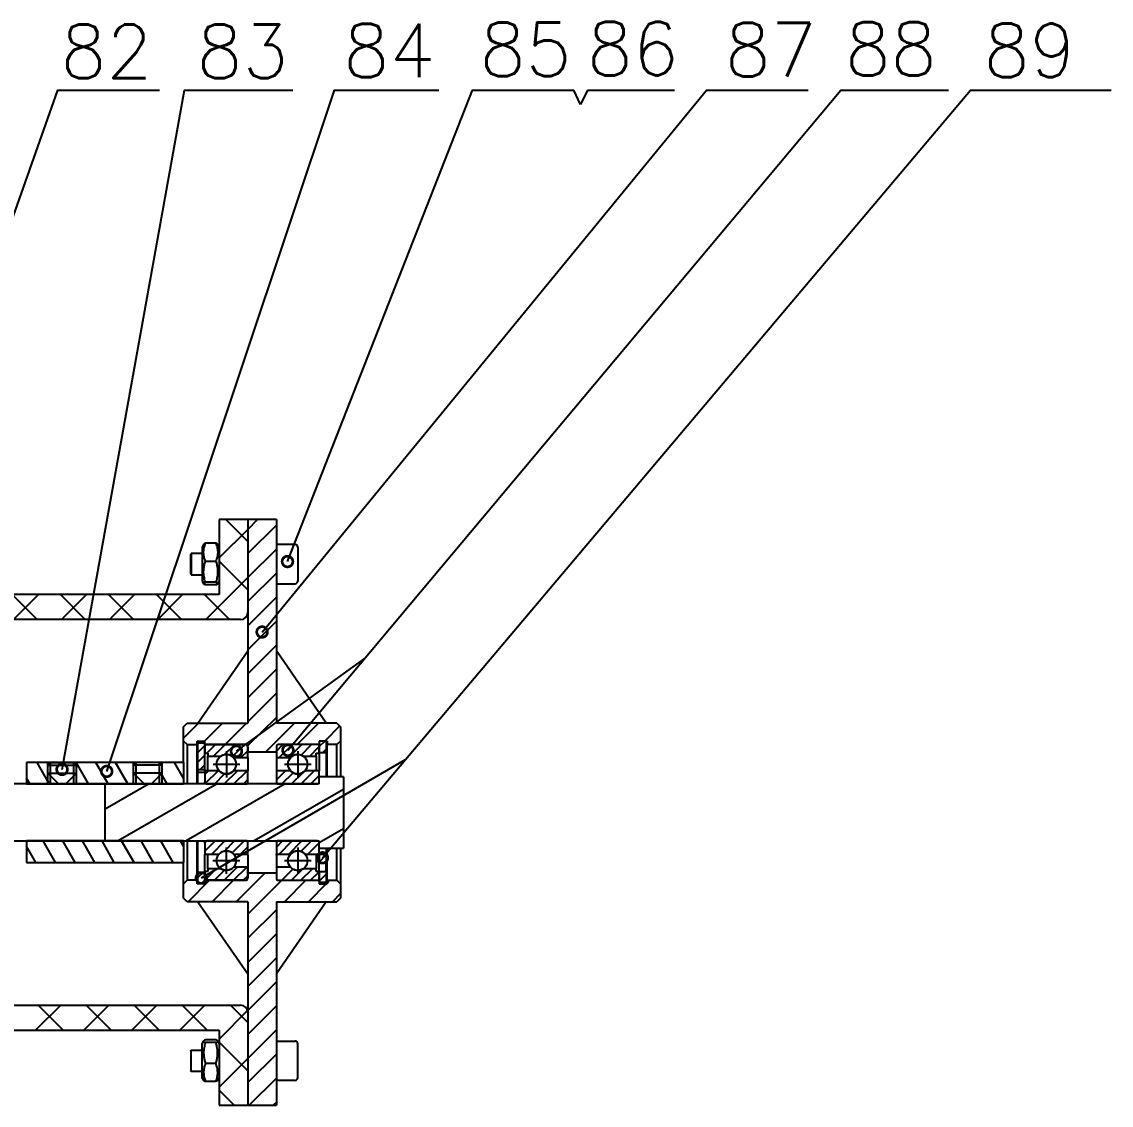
# Model space of a CAD drawing. Header units: millimetres. Extents: x 56 to 1245, y 45 to 886.
# Drawn here: x 717 to 818.8, y 613.9 to 715.1 of the extents above; entities that cross this region are included whole.
import ezdxf
from ezdxf.enums import TextEntityAlignment as Align

# ---------------------------------------------------------------- set-up
doc = ezdxf.new("R2010")
doc.units = ezdxf.units.MM
doc.layers.get('0').update_dxf_attribs({"color": 3})
doc.styles.get("Standard").update_dxf_attribs({"font": 'txt', "bigfont": 'gbcbig.shx'})

# ---------------------------------------------------------------- blocks, each defined once
blk = doc.blocks.new('_DotSmall')
at = {"color": 0, "linetype": 'ByBlock', "const_width": 0.5}
blk.add_lwpolyline([(-0.0625, 0, 1), (0.0625, 0, 1)], format="xyb", close=True, dxfattribs=at)

msp = doc.modelspace()

# ---------------------------------------------------------------- linework, layer by layer
at = {"layer": 'Defpoints', "lineweight": -3}
for p, q in [((769.21, 707.35), (768.6, 708.69)), ((769.88, 708.69), (769.21, 707.35)), ((769.88, 708.69), (777.99, 708.69)), ((736.15, 646.97), (736.15, 644.51)), ((738.15, 647.39), (738.15, 646.88)), ((740.82, 647.39), (740.82, 646.88)), ((742.81, 646.97), (742.81, 644.51)), ((738.15, 646.37), (738.15, 645.15)), ((740.82, 646.37), (740.82, 645.15)), ((719.74, 645.93), (719.48, 645.67)), ((719.48, 643.93), (719.48, 645.92)), ((719.48, 645.67), (722.15, 645.67)), ((719.48, 644.93), (719.48, 645.67)), ((719.72, 645.91), (719.72, 645.92)), ((719.74, 644.67), (719.74, 645.93)), ((719.74, 645.93), (721.9, 645.93)), ((721.9, 644.67), (721.9, 645.93)), ((721.9, 645.93), (722.15, 645.67)), ((721.92, 645.91), (721.92, 645.92)), ((722.15, 643.93), (722.15, 645.92)), ((722.15, 644.93), (722.15, 645.67)), ((727.74, 645.93), (727.48, 645.67)), ((727.48, 643.93), (727.48, 645.92)), ((730.15, 645.67), (727.48, 645.67)), ((727.48, 644.93), (727.48, 645.67)), ((727.72, 645.91), (727.72, 645.92)), ((727.74, 644.67), (727.74, 645.93)), ((729.9, 645.93), (727.74, 645.93)), ((729.9, 644.67), (729.9, 645.93)), ((729.9, 645.93), (730.15, 645.67)), ((729.92, 645.91), (729.92, 645.92)), ((730.15, 643.93), (730.15, 645.92)), ((730.15, 644.93), (730.15, 645.67)), ((734.91, 645.76), (737.41, 645.76)), ((741.57, 645.76), (744.07, 645.76)), ((719.48, 644.93), (720.49, 643.92)), ((719.48, 644.93), (722.15, 644.93)), ((719.72, 643.93), (719.72, 644.69)), ((720.49, 643.92), (721.15, 643.92)), ((722.15, 644.93), (721.15, 643.92)), ((721.92, 643.92), (721.92, 644.69)), ((730.15, 644.93), (727.48, 644.93)), ((727.48, 644.93), (728.49, 643.92)), ((727.72, 643.92), (727.72, 644.69)), ((729.15, 643.92), (728.49, 643.92)), ((730.15, 644.93), (729.15, 643.92)), ((729.92, 643.93), (729.92, 644.69)), ((747.09, 644.59), (747.09, 637.92)), ((736.14, 637.97), (736.14, 635.51)), ((742.81, 637.97), (742.81, 635.51)), ((734.9, 636.76), (737.4, 636.76)), ((741.57, 636.76), (744.07, 636.76)), ((738.15, 635.63), (738.15, 635.12)), ((740.82, 635.63), (740.82, 635.12))]:
    msp.add_line(p, q, dxfattribs=at)
at = {"layer": 'Defpoints', "linetype": 'Continuous', "lineweight": -3}
for p, q in [((738.15, 668.59), (735.48, 668.59)), ((735.48, 668.59), (735.48, 661.59)), ((738.15, 666.54), (736.1, 668.59)), ((740.82, 668.59), (738.15, 668.59)), ((738.15, 668.59), (738.15, 649.59)), ((738.15, 668.59), (738.15, 659.92)), ((739.07, 668.59), (738.15, 667.67)), ((740.82, 668.59), (740.82, 649.59)), ((738.15, 667.67), (735.48, 665.01)), ((740.82, 668.09), (738.15, 665.43)), ((735.18, 666.38), (734.19, 666.38)), ((732.88, 665.44), (732.82, 665.37)), ((732.82, 665.2), (732.82, 665.37)), ((733.88, 665.44), (732.88, 665.44)), ((732.88, 665.44), (732.88, 665.25)), ((734.04, 666.29), (733.88, 666.02)), ((733.88, 666.02), (733.88, 662.86)), ((735.48, 666.02), (735.33, 666.29)), ((740.82, 665.85), (738.15, 663.18)), ((742.57, 666.27), (740.82, 666.27)), ((742.82, 666.02), (742.82, 665.72)), ((742.82, 665.72), (742.82, 662.86)), ((732.82, 663.51), (732.82, 665.2)), ((732.88, 665.25), (732.88, 663.44)), ((735.18, 664.69), (734.19, 664.69)), ((738.15, 662.05), (735.48, 664.71)), ((732.82, 663.51), (732.88, 663.44)), ((732.88, 663.44), (733.88, 663.44)), ((740.82, 663.6), (738.15, 660.94)), ((733.88, 662.86), (734.04, 662.59)), ((735.18, 662.74), (734.19, 662.74)), ((735.18, 662.49), (734.19, 662.49)), ((738.15, 663.18), (734.23, 659.26)), ((735.33, 662.59), (735.48, 662.86)), ((740.82, 662.61), (742.57, 662.61)), ((735.48, 661.59), (672.15, 661.59)), ((718.49, 659.26), (716.16, 661.59)), ((718.6, 661.59), (716.27, 659.26)), ((722.98, 659.26), (720.65, 661.59)), ((723.09, 661.59), (720.76, 659.26)), ((727.47, 659.26), (725.14, 661.59)), ((727.58, 661.59), (725.25, 659.26)), ((731.96, 659.26), (729.63, 661.59)), ((732.07, 661.59), (729.74, 659.26)), ((736.45, 659.26), (734.12, 661.59)), ((740.82, 661.36), (738.15, 658.69)), ((737.48, 659.26), (671.48, 659.26)), ((740.82, 659.11), (738.15, 656.45)), ((733.5, 649.59), (738.15, 656.33)), ((740.82, 656.87), (738.15, 654.2)), ((745.47, 649.59), (740.82, 656.33)), ((740.82, 654.62), (738.15, 651.96)), ((740.82, 652.38), (738.15, 649.71)), ((740.82, 650.13), (738.14, 647.46)), ((732.15, 649.26), (732.48, 649.59)), ((733.54, 649.59), (732.15, 648.2)), ((732.15, 647.92), (732.15, 649.26)), ((732.48, 649.59), (738.15, 649.59)), ((735.78, 649.59), (734.12, 647.92)), ((738.03, 649.59), (736.03, 647.59)), ((742.52, 649.59), (739.81, 646.88)), ((746.48, 649.59), (740.82, 649.59)), ((744.76, 649.59), (742.76, 647.59)), ((746.75, 649.33), (745.34, 647.92)), ((746.48, 649.59), (746.82, 649.26)), ((746.82, 649.26), (746.82, 647.92)), ((732.48, 647.59), (732.15, 647.92)), ((732.15, 645.92), (732.15, 647.92)), ((732.48, 647.59), (733.42, 647.59)), ((732.48, 647.59), (732.48, 643.92)), ((733.42, 647.92), (734.15, 647.92)), ((733.42, 647.59), (733.42, 647.92)), ((733.42, 643.92), (733.42, 647.59)), ((734.15, 647.75), (733.48, 647.75)), ((733.48, 647.75), (734.15, 647.75)), ((733.48, 647.75), (733.48, 647.75)), ((733.48, 645.22), (733.48, 647.75)), ((733.48, 647.74), (733.49, 647.75)), ((733.48, 646.84), (734.15, 647.51)), ((734.15, 647.59), (734.15, 647.92)), ((734.15, 645.22), (734.15, 647.75)), ((734.15, 647.59), (737.95, 647.59)), ((734.15, 647.51), (734.23, 647.59)), ((734.15, 647.52), (734.15, 646.79)), ((737.95, 647.59), (734.22, 647.59)), ((734.33, 646.79), (735.13, 647.59)), ((734.96, 646.52), (736.03, 647.59)), ((735.99, 646.65), (736.93, 647.59)), ((736.71, 646.48), (737.83, 647.59)), ((737.5, 646.37), (738.15, 647.02)), ((738.15, 646.37), (738.15, 647.39)), ((740.82, 646.99), (741.42, 647.59)), ((740.82, 647.39), (740.82, 646.37)), ((744.75, 647.59), (741.02, 647.59)), ((744.82, 647.59), (741.02, 647.59)), ((741.09, 646.37), (742.32, 647.59)), ((741.99, 646.37), (743.21, 647.59)), ((743.13, 646.61), (744.11, 647.59)), ((743.94, 646.52), (744.82, 647.4)), ((744.82, 647.92), (744.82, 646.82)), ((745.55, 647.92), (744.82, 647.92)), ((744.82, 647.92), (744.82, 647.59)), ((744.82, 647.4), (745.34, 647.92)), ((744.82, 646.79), (744.82, 647.52)), ((745.14, 646.82), (745.48, 647.17)), ((745.48, 647.92), (745.48, 646.82)), ((745.55, 647.92), (745.55, 647.59)), ((746.48, 647.59), (745.55, 647.59)), ((745.55, 644.59), (745.55, 647.59)), ((746.82, 647.92), (746.48, 647.59)), ((746.48, 644.59), (746.48, 647.59)), ((746.82, 647.92), (746.82, 644.59)), ((733.48, 645.94), (734.15, 646.61)), ((734.15, 646.79), (734.42, 646.79)), ((734.42, 646.79), (734.42, 646.52)), ((734.42, 646.52), (735.66, 646.52)), ((734.42, 645.15), (734.42, 646.52)), ((736.83, 646.37), (738.15, 646.37)), ((740.82, 646.88), (738.15, 646.88)), ((740.82, 646.37), (742.14, 646.37)), ((743.31, 646.52), (744.55, 646.52)), ((744.55, 646.79), (744.82, 646.79)), ((744.55, 646.52), (744.55, 646.79)), ((744.55, 646.52), (744.55, 645.15)), ((745.48, 646.82), (744.82, 646.82)), ((744.82, 646.79), (744.82, 645.15)), ((745.48, 646.82), (745.48, 644.59)), ((732.15, 645.92), (717.48, 645.92)), ((717.48, 645.92), (717.48, 643.92)), ((719.48, 644.17), (718.47, 645.92)), ((721.89, 645.93), (721.9, 645.93)), ((722.15, 645.9), (722.14, 645.92)), ((723.29, 643.92), (722.15, 645.9)), ((725.13, 643.92), (723.97, 645.92)), ((726.96, 643.92), (725.8, 645.92)), ((727.67, 645.86), (727.64, 645.92)), ((727.74, 645.93), (727.74, 645.93)), ((732.15, 644.45), (731.3, 645.92)), ((732.15, 645.92), (732.15, 643.92)), ((734.15, 645.22), (733.48, 645.22)), ((733.48, 645.03), (733.48, 645.22)), ((733.48, 645.03), (734.15, 645.03)), ((733.48, 643.92), (733.48, 645.03)), ((733.66, 645.22), (734.15, 645.71)), ((734.15, 645.15), (734.15, 645.22)), ((735.48, 645.15), (734.15, 645.15)), ((734.15, 645.15), (734.15, 644.12)), ((734.15, 644.81), (734.48, 645.15)), ((734.21, 643.98), (735.38, 645.15)), ((735.96, 643.92), (737.18, 645.15)), ((738.15, 645.15), (736.83, 645.15)), ((736.85, 643.92), (738.08, 645.15)), ((738.15, 643.99), (738.15, 645.15)), ((742.14, 645.15), (740.82, 645.15)), ((740.82, 645.15), (740.82, 643.99)), ((740.82, 644.3), (741.67, 645.15)), ((741.34, 643.92), (742.38, 644.96)), ((742.24, 643.92), (743.31, 644.99)), ((743.14, 643.92), (744.36, 645.15)), ((744.82, 645.15), (743.49, 645.15)), ((744.82, 644.12), (744.82, 645.15)), ((724.82, 643.92), (716.15, 643.92)), ((717.79, 643.92), (717.48, 644.46)), ((717.48, 643.92), (732.15, 643.92)), ((719.63, 643.92), (719.48, 644.17)), ((724.82, 638.59), (724.82, 643.92)), ((744.82, 643.92), (724.82, 643.92)), ((728.93, 643.92), (724.82, 641.55)), ((735.28, 643.92), (726.04, 638.59)), ((730.15, 644.74), (730.08, 644.86)), ((730.62, 643.92), (730.15, 644.74)), ((741.63, 643.92), (732.39, 638.59)), ((734.15, 643.92), (734.15, 644.12)), ((734.35, 643.92), (738.08, 643.92)), ((735.06, 643.92), (735.99, 644.86)), ((737.75, 643.92), (738.15, 644.32)), ((738.15, 643.99), (738.15, 643.92)), ((740.82, 643.92), (740.82, 643.99)), ((740.88, 643.92), (744.62, 643.92)), ((744.04, 643.92), (744.82, 644.7)), ((744.82, 643.92), (744.82, 644.59)), ((747.09, 644.59), (744.82, 644.59)), ((747.09, 643.41), (738.74, 638.59)), ((747.09, 639.74), (744.82, 638.43)), ((716.15, 638.59), (724.82, 638.59)), ((732.15, 638.59), (717.48, 638.59)), ((717.48, 638.59), (717.48, 636.59)), ((718.36, 636.59), (717.48, 638.11)), ((720.19, 636.59), (719.04, 638.59)), ((722.03, 636.59), (720.87, 638.59)), ((723.86, 636.59), (722.71, 638.59)), ((725.69, 636.59), (724.54, 638.59)), ((724.82, 638.59), (744.82, 638.59)), ((727.53, 636.59), (726.37, 638.59)), ((729.36, 636.59), (728.2, 638.59)), ((731.19, 636.59), (730.04, 638.59)), ((732.15, 638.1), (731.87, 638.59)), ((732.15, 638.59), (732.15, 636.59)), ((732.48, 638.59), (732.48, 634.92)), ((733.42, 634.92), (733.42, 638.59)), ((733.48, 635.69), (733.48, 638.59)), ((734.15, 638.39), (734.15, 638.59)), ((734.15, 637.63), (735.11, 638.59)), ((734.15, 638.39), (734.15, 637.37)), ((738.08, 638.59), (734.35, 638.59)), ((734.79, 637.37), (736.01, 638.59)), ((735.97, 637.65), (736.91, 638.59)), ((736.7, 637.48), (737.81, 638.59)), ((737.48, 637.37), (738.15, 638.04)), ((738.15, 638.59), (738.15, 638.52)), ((738.15, 637.37), (738.15, 638.52)), ((740.82, 638.52), (740.82, 638.59)), ((740.82, 638.01), (741.4, 638.59)), ((740.82, 638.52), (740.82, 637.37)), ((744.62, 638.59), (740.88, 638.59)), ((741.07, 637.37), (742.3, 638.59)), ((741.97, 637.37), (743.19, 638.59)), ((743.12, 637.62), (744.09, 638.59)), ((743.77, 637.37), (744.82, 638.42)), ((744.82, 637.92), (744.82, 638.59)), ((744.82, 637.37), (744.82, 638.39)), ((744.82, 637.92), (747.09, 637.92)), ((745.48, 637.92), (745.48, 637.36)), ((745.55, 634.92), (745.55, 637.92)), ((746.48, 634.92), (746.48, 637.92)), ((746.82, 637.92), (746.82, 634.59)), ((734.15, 635.73), (734.15, 637.37)), ((734.15, 637.37), (735.48, 637.37)), ((734.42, 635.99), (734.42, 637.37)), ((736.83, 637.37), (738.15, 637.37)), ((738.15, 637.26), (738.15, 637.37)), ((738.15, 637.26), (738.15, 635.12)), ((740.82, 637.37), (742.14, 637.37)), ((740.82, 637.26), (740.82, 637.37)), ((740.82, 637.26), (740.82, 635.12)), ((743.49, 637.37), (744.82, 637.37)), ((744.55, 637.37), (744.55, 635.99)), ((744.67, 637.37), (744.82, 637.52)), ((744.82, 637.36), (745.48, 637.36)), ((744.82, 637.36), (744.82, 636.56)), ((744.82, 636.62), (745.48, 637.29)), ((745.48, 637.36), (745.48, 636.56)), ((717.48, 636.59), (732.15, 636.59)), ((732.15, 634.59), (732.15, 636.59)), ((734.17, 634.95), (735.21, 635.99)), ((735.66, 635.99), (734.42, 635.99)), ((734.42, 635.99), (734.42, 635.73)), ((735.04, 634.92), (735.98, 635.86)), ((735.94, 634.92), (737.16, 636.15)), ((738.15, 636.15), (736.83, 636.15)), ((736.83, 634.92), (738.06, 636.15)), ((738.15, 635.12), (738.15, 636.15)), ((742.14, 636.15), (740.82, 636.15)), ((740.82, 636.15), (740.82, 635.12)), ((741.32, 634.92), (742.37, 635.97)), ((742.22, 634.92), (743.26, 635.96)), ((743.12, 634.92), (744.19, 635.99)), ((744.55, 635.99), (743.31, 635.99)), ((744.55, 635.73), (744.55, 635.99)), ((744.82, 636.56), (745.48, 636.56)), ((744.82, 635.73), (744.82, 636.56)), ((745.48, 635.71), (745.48, 636.56)), ((732.15, 634.59), (732.48, 634.92)), ((733.42, 634.92), (732.48, 634.92)), ((734.59, 634.92), (732.59, 632.92)), ((733.42, 634.59), (733.42, 634.92)), ((733.48, 635.69), (734.15, 635.69)), ((733.48, 634.59), (733.48, 635.69)), ((733.48, 635.17), (734.01, 635.69)), ((733.81, 634.59), (734.15, 634.94)), ((734.42, 635.73), (734.15, 635.73)), ((734.15, 635.73), (734.15, 634.99)), ((734.15, 634.59), (734.15, 635.69)), ((734.15, 634.59), (734.15, 634.92)), ((737.95, 634.92), (734.15, 634.92)), ((734.22, 634.92), (737.95, 634.92)), ((736.83, 634.92), (734.83, 632.92)), ((739.79, 635.63), (737.08, 632.92)), ((737.73, 634.92), (738.15, 635.34)), ((738.15, 635.63), (740.82, 635.63)), ((741.32, 634.92), (738.15, 631.75)), ((740.82, 635.32), (740.82, 635.32)), ((741.02, 634.92), (744.75, 634.92)), ((741.02, 634.92), (744.82, 634.92)), ((743.57, 634.92), (741.57, 632.92)), ((744.02, 634.92), (744.82, 635.72)), ((744.82, 635.73), (744.55, 635.73)), ((744.82, 635.73), (744.82, 635.73)), ((744.82, 634.99), (744.82, 635.73)), ((745.48, 635.71), (744.82, 635.71)), ((744.82, 635.71), (744.82, 634.71)), ((744.82, 634.83), (745.48, 635.49)), ((744.82, 634.92), (744.82, 634.59)), ((745.48, 635.71), (745.48, 634.71)), ((745.55, 634.92), (745.55, 634.59)), ((745.55, 634.92), (746.48, 634.92)), ((745.81, 634.92), (745.55, 634.66)), ((746.48, 634.92), (746.82, 634.59)), ((732.15, 633.26), (732.15, 634.59)), ((734.15, 634.59), (733.42, 634.59)), ((745.48, 634.59), (743.81, 632.92)), ((744.82, 634.71), (745.48, 634.71)), ((745.48, 634.71), (744.82, 634.71)), ((744.82, 634.59), (745.55, 634.59)), ((745.48, 634.71), (745.48, 634.71)), ((746.82, 634.59), (746.82, 633.26)), ((732.48, 632.92), (732.15, 633.26)), ((738.15, 632.92), (732.48, 632.92)), ((733.5, 632.92), (738.15, 626.19)), ((738.15, 632.92), (738.15, 613.92)), ((740.82, 632.92), (746.48, 632.92)), ((740.82, 632.92), (740.82, 613.92)), ((745.47, 632.92), (740.82, 626.19)), ((746.82, 633.68), (746.06, 632.92)), ((746.82, 633.26), (746.48, 632.92)), ((740.82, 632.17), (738.15, 629.51)), ((740.82, 629.93), (738.15, 627.26)), ((740.82, 627.68), (738.15, 625.02)), ((740.82, 625.44), (738.15, 622.77)), ((671.48, 623.26), (737.48, 623.26)), ((720.68, 623.26), (718.34, 620.92)), ((720.9, 620.92), (718.57, 623.26)), ((725.17, 623.26), (722.83, 620.92)), ((725.39, 620.92), (723.06, 623.26)), ((729.66, 623.26), (727.32, 620.92)), ((729.88, 620.92), (727.55, 623.26)), ((734.15, 623.26), (731.81, 620.92)), ((734.37, 620.92), (732.04, 623.26)), ((738.13, 622.75), (735.48, 620.1)), ((738.15, 621.63), (736.53, 623.26)), ((740.82, 623.19), (738.15, 620.53)), ((738.15, 622.59), (738.15, 613.92)), ((672.15, 620.92), (735.48, 620.92)), ((735.48, 620.92), (735.48, 613.92)), ((740.82, 620.95), (738.15, 618.28)), ((733.88, 619.66), (734.04, 619.92)), ((733.88, 616.49), (733.88, 619.66)), ((735.18, 620.02), (734.19, 620.02)), ((735.18, 619.77), (734.19, 619.77)), ((735.33, 619.92), (735.48, 619.66)), ((738.15, 617.14), (735.48, 619.81)), ((740.82, 619.91), (742.57, 619.91)), ((742.82, 616.79), (742.82, 619.66)), ((732.82, 619.01), (732.88, 619.07)), ((732.82, 619.01), (732.82, 617.32)), ((732.88, 619.07), (733.88, 619.07)), ((732.88, 617.26), (732.88, 619.07)), ((740.82, 618.7), (738.15, 616.04)), ((735.18, 617.82), (734.19, 617.82)), ((738.15, 618.28), (735.48, 615.61)), ((732.82, 617.32), (732.82, 617.14)), ((732.88, 617.07), (732.82, 617.14)), ((732.88, 617.07), (732.88, 617.26)), ((733.88, 617.07), (732.88, 617.07)), ((734.04, 616.23), (733.88, 616.49)), ((735.48, 616.49), (735.33, 616.23)), ((740.82, 616.46), (738.28, 613.92)), ((742.82, 616.49), (742.82, 616.79)), ((735.18, 616.13), (734.19, 616.13)), ((742.57, 616.24), (740.82, 616.24)), ((736.88, 613.92), (735.48, 615.32)), ((735.48, 613.92), (738.15, 613.92)), ((738.15, 613.92), (740.82, 613.92)), ((740.82, 614.21), (740.53, 613.92))]:
    msp.add_line(p, q, dxfattribs=at)
at = {"layer": 'Defpoints', "lineweight": -3}
for points in [[(698.79, 647.47), (720.4, 708.69), (729.9, 708.69)], [(720.81, 645.27), (732.23, 708.69), (742.35, 708.69)], [(724.98, 645.09), (746.24, 708.69), (756, 708.69)], [(739.49, 658.1), (780.97, 708.69), (790.49, 708.69)], [(741.86, 664.68), (759.12, 708.69), (768.6, 708.69)], [(741.9, 647.06), (793.54, 708.69), (803.57, 708.69)], [(745.12, 637.02), (805.65, 708.69), (818.77, 708.69)], [(737.09, 646.97), (749.11, 655.67)], [(733.82, 635.14), (752.87, 646.2)]]:
    msp.add_lwpolyline(points, dxfattribs=at)
for centre in [(736.15, 645.76), (742.82, 645.76), (736.15, 636.76), (742.82, 636.76)]:
    msp.add_circle(centre, 0.91, dxfattribs=at)
at = {"layer": 'Defpoints', "linetype": 'Continuous', "lineweight": -3}
for centre, radius, start, end in [((742.57, 666.02), 0.25, 0, 90), ((742.57, 662.86), 0.25, 270, 0), ((737.48, 659.92), 0.667, 270, 0), ((734.22, 647.52), 0.0667, 90, 180), ((737.95, 647.39), 0.2, 0, 90), ((741.02, 647.39), 0.2, 90, 180), ((744.75, 647.52), 0.0667, 0, 90), ((736.15, 645.76), 0.91, 42.1869, 122.8547), ((742.82, 645.76), 0.91, 57.1453, 137.8131), ((736.15, 645.76), 0.91, 222.1869, 317.8131), ((742.82, 645.76), 0.91, 222.1869, 317.8131), ((734.35, 644.12), 0.2, 180, 270), ((738.08, 643.99), 0.0667, 270, 0), ((740.88, 643.99), 0.0667, 180, 270), ((744.62, 644.12), 0.2, 270, 360), ((734.35, 638.39), 0.2, 90, 180), ((738.08, 638.52), 0.0667, 0, 90), ((740.88, 638.52), 0.0667, 90, 180), ((744.62, 638.39), 0.2, 0, 90), ((736.15, 636.76), 0.91, 42.1869, 137.8131), ((742.82, 636.76), 0.91, 42.1869, 137.8131), ((736.15, 636.76), 0.91, 237.1453, 317.8131), ((742.82, 636.76), 0.91, 222.1869, 302.8547), ((734.22, 634.99), 0.0667, 180, 270), ((737.95, 635.12), 0.2, 270, 0), ((741.02, 635.12), 0.2, 180, 270), ((744.75, 634.99), 0.0667, 270, 0), ((737.48, 622.59), 0.667, 0, 90), ((742.57, 619.66), 0.25, 0, 90), ((742.57, 616.49), 0.25, 270, 0)]:
    msp.add_arc(centre, radius, start, end, dxfattribs=at)
for points, knots in [([(734.19, 664.69), (734.17, 664.76), (734.12, 664.91), (734.06, 665.13), (734.03, 665.36), (734.02, 665.65), (734.07, 666), (734.15, 666.25), (734.19, 666.38)], [0, 0, 0, 0, 0.132325, 0.26462, 0.399867, 0.535093, 0.765415, 1, 1, 1, 1]), ([(734.19, 666.38), (734.17, 666.37), (734.12, 666.35), (734.06, 666.32), (734.05, 666.3), (734.04, 666.29)], [0, 0, 0, 0, 0.332066, 0.664038, 1, 1, 1, 1]), ([(735.33, 666.29), (735.32, 666.3), (735.3, 666.33), (735.22, 666.37), (735.18, 666.38)], [0, 0, 0, 0, 0.410753, 1, 1, 1, 1]), ([(735.18, 666.38), (735.2, 666.31), (735.25, 666.17), (735.31, 665.94), (735.34, 665.71), (735.35, 665.42), (735.3, 665.08), (735.22, 664.82), (735.18, 664.69)], [0, 0, 0, 0, 0.132329, 0.26462, 0.399872, 0.535097, 0.765419, 1, 1, 1, 1]), ([(734.19, 662.74), (734.17, 662.83), (734.12, 663), (734.07, 663.25), (734.03, 663.49), (734.03, 663.74), (734.04, 664.03), (734.09, 664.35), (734.16, 664.57), (734.19, 664.69)], [0, 0, 0, 0, 0.1361096, 0.2606077, 0.3850755, 0.5126419, 0.6402122, 0.819241, 1, 1, 1, 1]), ([(735.18, 664.69), (735.21, 664.58), (735.28, 664.35), (735.33, 664.03), (735.34, 663.75), (735.34, 663.5), (735.3, 663.25), (735.25, 663), (735.2, 662.83), (735.18, 662.74)], [0, 0, 0, 0, 0.1791649, 0.359787, 0.4841506, 0.6085091, 0.736183, 0.8638904, 1, 1, 1, 1]), ([(734.19, 662.49), (734.17, 662.5), (734.12, 662.53), (734.06, 662.56), (734.03, 662.59), (734.02, 662.64), (734.07, 662.69), (734.15, 662.72), (734.19, 662.74)], [0, 0, 0, 0, 0.132329, 0.26462, 0.39987, 0.535094, 0.765416, 1, 1, 1, 1]), ([(735.18, 662.74), (735.2, 662.73), (735.25, 662.71), (735.31, 662.68), (735.34, 662.64), (735.35, 662.6), (735.3, 662.55), (735.22, 662.51), (735.18, 662.49)], [0, 0, 0, 0, 0.1323307, 0.2646203, 0.3998698, 0.5350937, 0.7654161, 1, 1, 1, 1]), ([(734.19, 620.02), (734.17, 620.01), (734.12, 619.99), (734.06, 619.95), (734.03, 619.92), (734.02, 619.88), (734.07, 619.83), (734.15, 619.79), (734.19, 619.77)], [0, 0, 0, 0, 0.132329, 0.26462, 0.39987, 0.535094, 0.765416, 1, 1, 1, 1]), ([(734.19, 619.77), (734.17, 619.68), (734.12, 619.52), (734.07, 619.27), (734.03, 619.02), (734.03, 618.77), (734.04, 618.49), (734.09, 618.17), (734.16, 617.94), (734.19, 617.82)], [0, 0, 0, 0, 0.1361096, 0.2606077, 0.3850755, 0.5126419, 0.6402122, 0.819241, 1, 1, 1, 1]), ([(735.18, 619.77), (735.2, 619.78), (735.25, 619.8), (735.31, 619.84), (735.34, 619.87), (735.35, 619.91), (735.3, 619.96), (735.22, 620), (735.18, 620.02)], [0, 0, 0, 0, 0.1323307, 0.2646203, 0.3998698, 0.5350937, 0.7654161, 1, 1, 1, 1]), ([(735.18, 617.82), (735.21, 617.94), (735.28, 618.17), (735.33, 618.48), (735.34, 618.77), (735.34, 619.01), (735.3, 619.26), (735.25, 619.52), (735.2, 619.68), (735.18, 619.77)], [0, 0, 0, 0, 0.1791649, 0.359787, 0.4841506, 0.6085091, 0.736183, 0.8638904, 1, 1, 1, 1]), ([(734.19, 617.82), (734.17, 617.75), (734.12, 617.6), (734.06, 617.38), (734.03, 617.15), (734.02, 616.86), (734.07, 616.52), (734.15, 616.26), (734.19, 616.13)], [0, 0, 0, 0, 0.132325, 0.26462, 0.399867, 0.535093, 0.765415, 1, 1, 1, 1]), ([(735.18, 616.13), (735.2, 616.2), (735.25, 616.35), (735.31, 616.57), (735.34, 616.8), (735.35, 617.09), (735.3, 617.44), (735.22, 617.69), (735.18, 617.82)], [0, 0, 0, 0, 0.132329, 0.26462, 0.399872, 0.535097, 0.765419, 1, 1, 1, 1]), ([(734.19, 616.13), (734.17, 616.14), (734.12, 616.16), (734.06, 616.19), (734.05, 616.22), (734.04, 616.23)], [0, 0, 0, 0, 0.332066, 0.664038, 1, 1, 1, 1]), ([(735.33, 616.23), (735.32, 616.21), (735.3, 616.18), (735.22, 616.15), (735.18, 616.13)], [0, 0, 0, 0, 0.410753, 1, 1, 1, 1])]:
    msp.add_open_spline(points, degree=3, knots=knots, dxfattribs=at)

# ---------------------------------------------------------------- block references
at = {"layer": 'Defpoints', "lineweight": -3, "xscale": 2, "yscale": 2, "zscale": 2}
for p, rotation in [((741.86, 664.68), 248.5864150088267), ((739.49, 658.1), 230.6541397420254), ((737.09, 646.97), 215.8824761714554), ((741.9, 647.06), 230.0391888912074), ((720.81, 645.27), 259.7940267316066), ((724.98, 645.09), 251.5157785153034), ((745.12, 637.02), 229.8188096702509), ((733.82, 635.14), 210.1341885051623)]:
    msp.add_blockref('_DotSmall', p, dxfattribs=dict(at, rotation=rotation))

# ---------------------------------------------------------------- texts
at = {"layer": 'Defpoints', "lineweight": -3}
for s, p in [('82', (724.95, 712.32)), ('83', (737.66, 712.31)), ('84', (751.37, 712.39)), ('85', (764.1, 712.5)), ('86', (774.1, 712.57)), ('87', (786.98, 712.47)), ('88', (798.19, 712.54)), ('89', (811.16, 712.41))]:
    msp.add_text(s, height=5, dxfattribs=at).set_placement(p, align=Align.MIDDLE_CENTER)

doc.saveas('drawing.dxf')
